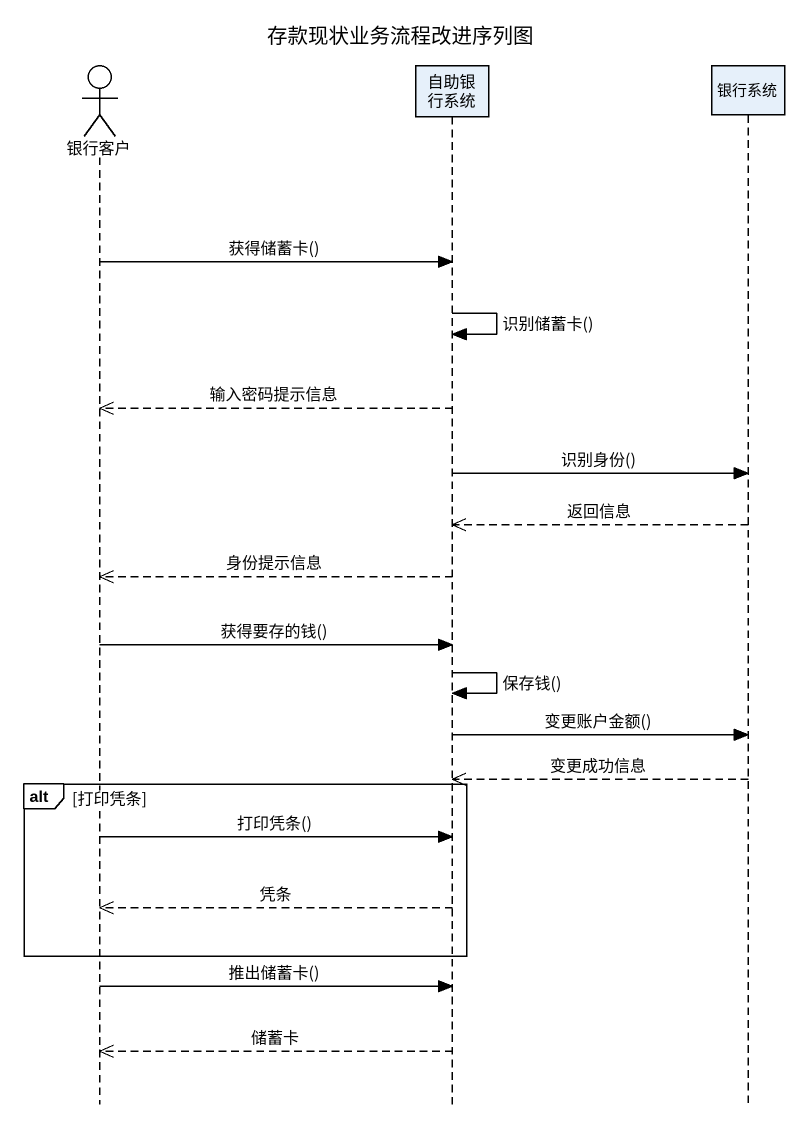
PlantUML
@startuml
title 存款现状业务流程改进序列图
hide footbox
actor 银行客户
participant 自助银行系统
participant 银行系统

银行客户 -> 自助银行系统 : 获得储蓄卡()
自助银行系统 -> 自助银行系统 : 识别储蓄卡()
自助银行系统 -->> 银行客户 : 输入密码提示信息
自助银行系统 -> 银行系统 : 识别身份()
银行系统 -->> 自助银行系统 : 返回信息
自助银行系统 -->> 银行客户 : 身份提示信息
银行客户 -> 自助银行系统 : 获得要存的钱()
自助银行系统 -> 自助银行系统 : 保存钱()
自助银行系统 -> 银行系统 : 变更账户金额()
银行系统 -->> 自助银行系统 : 变更成功信息
alt 打印凭条
  银行客户 -> 自助银行系统 : 打印凭条()
  自助银行系统 -->> 银行客户 : 凭条
end
银行客户 -> 自助银行系统 : 推出储蓄卡()
自助银行系统 -->> 银行客户 : 储蓄卡
@enduml
